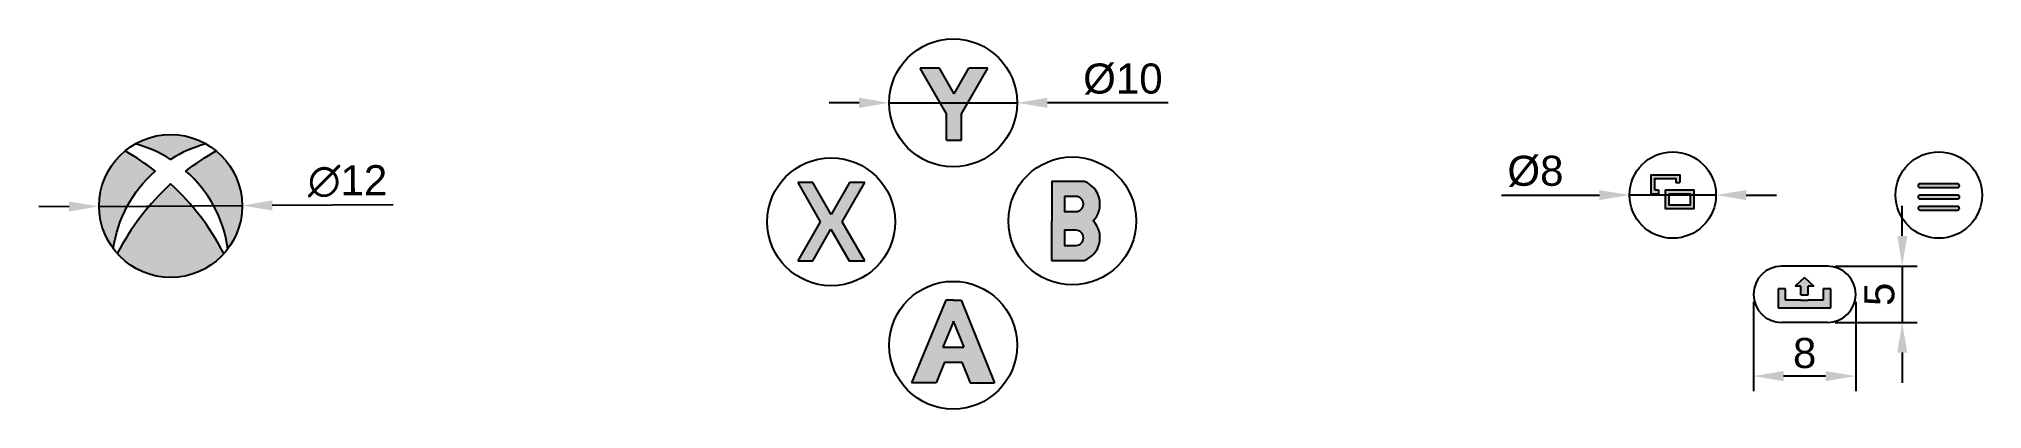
# Model space of a CAD drawing. Header units: millimetres. Extents: x 29 to 190, y 33 to 64.
import ezdxf

# ---------------------------------------------------------------- set-up
doc = ezdxf.new("R2010")
doc.units = ezdxf.units.MM
for name, color, linetype in [('butoane_meniu', 50, 'Continuous'), ('butoane_programabile', 6, 'Continuous'), ('contururi', 91, 'Continuous'), ('dim', 3, 'Continuous'), ('hasuri', 7, 'Continuous')]:
    doc.layers.add(name, color=color, linetype=linetype)
doc.styles.get("Standard").update_dxf_attribs({"font": 'arial.ttf'})
doc.dimstyles.new('ISO-25', dxfattribs={"dimtxt": 2.5, "dimasz": 2.5, "dimexe": 1.25, "dimexo": 0.625, "dimtad": 1, "dimtxsty": 'Standard', "dimcen": 2.5, "dimadec": 0, "dimazin": 0, "dimtfac": 1, "dimtmove": 0, "dimatfit": 3, "dimfxl": 1, "dimarcsym": 0})

# ---------------------------------------------------------------- blocks, each defined once
blk = doc.blocks.new('*D1')
at = {"layer": 'Defpoints', "color": 0, "transparency": 16777216}
for p in [(33.93, 50.11), (45.8, 50.17)]:
    blk.add_point(p, dxfattribs=at)
at = {"layer": 'dim', "color": 0, "lineweight": -2, "transparency": 16777216}
for p, q in [((31.43, 50.1), (28.93, 50.08)), ((33.93, 50.11), (45.8, 50.17)), ((58.33, 50.24), (48.3, 50.18))]:
    blk.add_line(p, q, dxfattribs=at)
at = {"layer": 'dim', "color": 0, "transparency": 16777216}
for points in [[(31.43, 50.51), (31.43, 49.68), (33.93, 50.11)], [(48.3, 50.6), (48.3, 49.77), (45.8, 50.17)]]:
    blk.add_solid(points, dxfattribs=at)
at = {"layer": 'dim', "color": 0, "transparency": 16777216, "insert": (54.56, 52.19), "char_height": 2.5, "attachment_point": 5, "rotation": 0.2981}
blk.add_mtext('∅12', dxfattribs=at)
blk = doc.blocks.new('*D2')
at = {"layer": 'Defpoints', "color": 0, "transparency": 16777216}
for p in [(99.53, 58.71), (110.16, 58.71)]:
    blk.add_point(p, dxfattribs=at)
at = {"layer": 'dim', "color": 0, "lineweight": -2, "transparency": 16777216}
for p, q in [((97.03, 58.71), (94.53, 58.71)), ((99.53, 58.71), (110.16, 58.71)), ((122.7, 58.71), (112.66, 58.71))]:
    blk.add_line(p, q, dxfattribs=at)
at = {"layer": 'dim', "color": 0, "transparency": 16777216}
for points in [[(97.03, 59.13), (97.03, 58.29), (99.53, 58.71)], [(112.66, 59.13), (112.66, 58.29), (110.16, 58.71)]]:
    blk.add_solid(points, dxfattribs=at)
at = {"layer": 'dim', "color": 0, "transparency": 16777216, "insert": (118.93, 60.68), "char_height": 2.5, "width": 5.8186, "attachment_point": 5}
blk.add_mtext('%%C{\\fArial|b0|i0|c238|p34;10}', dxfattribs=at)
blk = doc.blocks.new('*D3')
at = {"layer": 'Defpoints', "color": 0, "transparency": 16777216}
for p in [(160.99, 51.05), (168.18, 51.05)]:
    blk.add_point(p, dxfattribs=at)
at = {"layer": 'dim', "color": 0, "lineweight": -2, "transparency": 16777216}
for p, q in [((150.37, 51.05), (158.49, 51.05)), ((168.18, 51.05), (160.99, 51.05)), ((170.68, 51.05), (173.18, 51.05))]:
    blk.add_line(p, q, dxfattribs=at)
at = {"layer": 'dim', "color": 0, "transparency": 16777216}
for points in [[(158.49, 51.46), (158.49, 50.63), (160.99, 51.05)], [(170.68, 51.46), (170.68, 50.63), (168.18, 51.05)]]:
    blk.add_solid(points, dxfattribs=at)
at = {"layer": 'dim', "color": 0, "transparency": 16777216, "insert": (153.18, 53.02), "char_height": 2.5, "attachment_point": 5}
blk.add_mtext('{\\fArial|b0|i0|c238|p34;%%C8}', dxfattribs=at)
blk = doc.blocks.new('*D4')
at = {"layer": 'Defpoints', "color": 0, "transparency": 16777216}
for p in [(177.43, 45.15), (177.43, 40.46), (183.63, 40.46)]:
    blk.add_point(p, dxfattribs=at)
at = {"layer": 'dim', "color": 0, "lineweight": -2, "transparency": 16777216}
for p, q in [((183.63, 47.65), (183.63, 50.15)), ((178.06, 45.15), (184.88, 45.15)), ((183.63, 45.15), (183.63, 40.46)), ((178.06, 40.46), (184.88, 40.46)), ((183.63, 37.96), (183.63, 35.46))]:
    blk.add_line(p, q, dxfattribs=at)
at = {"layer": 'dim', "color": 0, "transparency": 16777216}
for points in [[(183.22, 47.65), (184.05, 47.65), (183.63, 45.15)], [(183.22, 37.96), (184.05, 37.96), (183.63, 40.46)]]:
    blk.add_solid(points, dxfattribs=at)
at = {"layer": 'dim', "color": 0, "transparency": 16777216, "insert": (181.74, 42.8), "char_height": 2.5, "attachment_point": 5, "rotation": 90}
blk.add_mtext('5', dxfattribs=at)
blk = doc.blocks.new('*D5')
at = {"layer": 'Defpoints', "color": 0, "transparency": 16777216}
for p in [(171.28, 42.8), (179.77, 42.8), (171.28, 36.01)]:
    blk.add_point(p, dxfattribs=at)
at = {"layer": 'dim', "color": 0, "lineweight": -2, "transparency": 16777216}
for p, q in [((171.28, 42.18), (171.28, 34.76)), ((179.77, 42.18), (179.77, 34.76)), ((177.27, 36.01), (173.78, 36.01))]:
    blk.add_line(p, q, dxfattribs=at)
at = {"layer": 'dim', "color": 0, "transparency": 16777216}
for points in [[(173.78, 36.43), (173.78, 35.59), (171.28, 36.01)], [(177.27, 36.43), (177.27, 35.59), (179.77, 36.01)]]:
    blk.add_solid(points, dxfattribs=at)
at = {"layer": 'dim', "color": 0, "transparency": 16777216, "insert": (175.53, 37.91), "char_height": 2.5, "attachment_point": 5}
blk.add_mtext('8', dxfattribs=at)

msp = doc.modelspace()

# ---------------------------------------------------------------- hatches: boundary and pattern name
at = {"layer": 'hasuri'}
h = msp.add_hatch(color=2, dxfattribs=at)
h.dxf.hatch_style = 1
h.paths.add_polyline_path([(104.91, 59.46), (103.69, 61.59), (102.11, 61.59), (104.29, 57.79), (104.29, 55.6), (105.54, 55.6), (105.54, 57.79), (107.71, 61.58), (106.13, 61.59)])
h = msp.add_hatch(color=7, dxfattribs=at)
h.dxf.hatch_style = 1
h.paths.add_polyline_path([(38.59, 53.04, 0.036587), (36.08, 54.71, 0.223347), (33.93, 50.14, 0.162004), (35.11, 46.58, -0.180187)])
h.paths.add_polyline_path([(36.93, 55.3, -0.076808), (39.87, 54.01, -0.076808), (42.8, 55.3, 0.264679)])
h.paths.add_polyline_path([(44.62, 46.58, 0.162004), (45.8, 50.14, 0.223347), (43.65, 54.71, 0.036587), (41.14, 53.04, -0.180187)])
h.paths.add_polyline_path([(39.87, 51.97, 0.089037), (35.44, 46.18, 0.446412), (44.29, 46.18, 0.089037)])
h = msp.add_hatch(color=4, dxfattribs=at)
h.dxf.hatch_style = 1
h.paths.add_polyline_path([(93.18, 52.08), (91.93, 52.08), (93.8, 48.83), (91.93, 45.58), (93.18, 45.58), (94.69, 48.21), (96.21, 45.58), (97.49, 45.58), (95.61, 48.83), (97.49, 52.08), (96.24, 52.08), (94.71, 49.43)])
h = msp.add_hatch(color=1, dxfattribs=at)
h.dxf.hatch_style = 1
h.paths.add_polyline_path([(112.99, 45.62), (115.72, 45.62, 0.544717), (116.45, 48.9, 0.544717), (115.72, 52.18), (113.04, 52.18)])
h.paths.add_polyline_path([(114.09, 49.68), (114.09, 50.93), (115.03, 50.93, -1), (115.03, 49.68)], flags=16)
h.paths.add_polyline_path([(114.09, 48.12), (115.03, 48.12, -1), (115.03, 46.87), (114.09, 46.87)], flags=16)
h = msp.add_hatch(color=7, dxfattribs=at)
h.dxf.hatch_style = 1
h.paths.add_polyline_path([(165.16, 52.72), (162.78, 52.72), (162.78, 51.16), (163.41, 51.16), (163.41, 51.47), (163.09, 51.47), (163.09, 52.41), (164.84, 52.41), (164.84, 52.1), (165.16, 52.09)])
h = msp.add_hatch(color=7, dxfattribs=at)
h.dxf.hatch_style = 1
h.paths.add_polyline_path([(177.7, 43.25), (177.07, 43.25), (177.07, 42.31), (175.82, 42.31), (175.2, 42.31), (173.95, 42.31), (173.95, 43.25), (173.32, 43.25), (173.32, 41.69), (173.64, 41.69), (177.7, 41.69)])
h.paths.add_polyline_path([(188.23, 50.11), (185.11, 50.11, 1), (185.11, 49.8), (188.23, 49.8, 1)])
h.paths.add_polyline_path([(188.23, 51.05), (185.11, 51.05, 1), (185.11, 50.73), (188.23, 50.73, 1)])
h.paths.add_polyline_path([(188.23, 51.98), (185.11, 51.98, 1), (185.11, 51.67), (188.23, 51.67, 1)])
h.paths.add_polyline_path([(175.2, 42.75), (175.82, 42.75), (175.82, 43.48), (176.29, 43.48), (175.51, 44.19), (174.73, 43.48), (175.2, 43.48)])
h = msp.add_hatch(color=7, dxfattribs=at)
h.dxf.hatch_style = 1
h.paths.add_polyline_path([(163.97, 49.91), (166.34, 49.91), (166.34, 51.47), (163.97, 51.47)])
h.paths.add_polyline_path([(164.28, 51.16), (166.03, 51.16), (166.03, 50.22), (164.28, 50.22)], flags=16)
h = msp.add_hatch(color=3, dxfattribs=at)
h.dxf.hatch_style = 1
h.paths.add_polyline_path([(101.39, 35.45), (103.42, 35.45), (104.13, 37.16), (105.55, 37.17), (106.24, 35.45), (108.27, 35.45), (105.49, 42.32), (104.86, 42.32), (104.24, 42.32)])
h.paths.add_polyline_path([(104.85, 40.55), (104.85, 40.56), (105.72, 38.42), (103.97, 38.41)], flags=16)

# ---------------------------------------------------------------- linework, layer by layer
for p, q in [((162.78, 51.16), (163.41, 51.16)), ((175.2, 42.75), (175.2, 43)), ((175.2, 42.75), (175.82, 42.75))]:
    msp.add_line(p, q)
msp.add_circle((39.87, 50.14), 5.94)
at = {"layer": 'butoane_meniu'}
for p, q in [((177.43, 45.15), (173.62, 45.15)), ((177.43, 40.46), (173.62, 40.46))]:
    msp.add_line(p, q, dxfattribs=at)
for centre in [(164.58, 51.05), (186.67, 51.05)]:
    msp.add_circle(centre, 3.59, dxfattribs=at)
for centre, start, end in [((173.62, 42.8), 90, 270), ((177.43, 42.8), 270, 90)]:
    msp.add_arc(centre, 2.34, start, end, dxfattribs=at)
at = {"layer": 'butoane_programabile'}
for centre in [(104.84, 58.71), (94.71, 48.83), (114.73, 48.9), (104.84, 38.57)]:
    msp.add_circle(centre, 5.31, dxfattribs=at)
at = {"layer": 'contururi'}
for p, q in [((103.69, 61.59), (102.11, 61.59)), ((104.29, 57.79), (102.11, 61.59)), ((104.91, 59.46), (103.69, 61.59)), ((104.91, 59.46), (106.13, 61.59)), ((105.54, 57.79), (107.71, 61.58)), ((107.71, 61.58), (106.13, 61.59)), ((104.29, 55.6), (104.29, 57.79)), ((105.54, 55.6), (105.54, 57.79)), ((104.29, 55.6), (105.54, 55.6)), ((91.93, 52.08), (93.8, 48.83)), ((93.18, 52.08), (91.93, 52.08)), ((94.71, 49.43), (93.18, 52.08)), ((96.24, 52.08), (94.71, 49.43)), ((95.61, 48.83), (97.49, 52.08)), ((97.49, 52.08), (96.24, 52.08)), ((164.84, 52.1), (165.16, 52.09)), ((114.09, 50.92), (114.09, 50.92)), ((163.09, 51.47), (163.41, 51.47)), ((163.41, 51.47), (163.41, 51.16)), ((93.8, 48.83), (91.93, 45.58)), ((97.49, 45.58), (95.61, 48.83)), ((93.18, 45.58), (94.69, 48.21)), ((94.69, 48.21), (96.21, 45.58)), ((112.99, 46.87), (113, 46.87)), ((114.09, 48.1), (114.09, 48.1)), ((91.93, 45.58), (93.18, 45.58)), ((96.21, 45.58), (97.49, 45.58)), ((175.51, 44.19), (174.73, 43.48)), ((175.51, 44.19), (176.29, 43.48)), ((104.24, 42.32), (101.39, 35.45)), ((104.86, 42.32), (104.24, 42.32)), ((104.86, 42.32), (105.49, 42.32)), ((105.49, 42.32), (108.27, 35.45)), ((173.95, 43.25), (173.32, 43.25)), ((173.32, 43.25), (173.32, 41.69)), ((173.95, 42.31), (173.95, 43.25)), ((175.2, 42.31), (173.95, 42.31)), ((175.2, 43.48), (174.73, 43.48)), ((175.2, 42.75), (175.2, 43.48)), ((175.2, 42.31), (175.82, 42.31)), ((175.82, 42.75), (175.82, 43.48)), ((176.29, 43.48), (175.82, 43.48)), ((177.07, 42.31), (175.82, 42.31)), ((177.7, 43.25), (177.07, 43.25)), ((177.07, 43.25), (177.07, 42.31)), ((177.7, 41.69), (177.7, 43.25)), ((104.86, 40.55), (103.97, 38.41)), ((104.85, 40.55), (104.85, 40.56)), ((104.85, 40.56), (105.72, 38.42)), ((173.32, 41.69), (173.64, 41.69)), ((173.64, 41.69), (177.7, 41.69)), ((104.13, 37.16), (103.42, 35.45)), ((103.97, 38.41), (105.72, 38.42)), ((104.13, 37.16), (105.55, 37.17)), ((105.55, 37.17), (106.24, 35.45)), ((103.42, 35.45), (101.39, 35.45)), ((106.24, 35.45), (108.27, 35.45))]:
    msp.add_line(p, q, dxfattribs=at)
for points in [[(42.8, 55.3, 0.076808), (39.87, 54.01, 0.076808), (36.93, 55.3)], [(35.11, 46.58, -0.180187), (38.59, 53.04, 0.036587), (36.08, 54.71)], [(44.62, 46.58, 0.180187), (41.14, 53.04, -0.036587), (43.65, 54.71)], [(44.29, 46.18, 0.089037), (39.87, 51.97, 0.089037), (35.44, 46.18)]]:
    msp.add_lwpolyline(points, format="xyb", dxfattribs=at)
for points in [[(112.99, 45.62), (115.72, 45.62, 0.544717), (116.45, 48.9, 0.544717), (115.72, 52.18), (113.04, 52.18)], [(185.11, 51.98, 1), (185.11, 51.67), (188.23, 51.67, 1), (188.23, 51.98)], [(114.09, 50.93), (114.09, 49.68), (115.03, 49.68, 1), (115.03, 50.93)], [(185.11, 51.05, 1), (185.11, 50.73), (188.23, 50.73, 1), (188.23, 51.05)], [(185.11, 50.11, 1), (185.11, 49.8), (188.23, 49.8, 1), (188.23, 50.11)], [(115.03, 46.87, 1), (115.03, 48.12), (114.09, 48.12), (114.09, 46.87)]]:
    msp.add_lwpolyline(points, format="xyb", close=True, dxfattribs=at)
for points in [[(162.78, 51.16), (162.78, 52.72), (165.16, 52.72), (165.16, 52.09)], [(163.09, 51.47), (163.09, 52.41), (164.84, 52.41), (164.84, 52.1)]]:
    msp.add_lwpolyline(points, dxfattribs=at)
for points in [[(163.97, 51.47), (166.34, 51.47), (166.34, 49.91), (163.97, 49.91)], [(164.28, 51.16), (166.03, 51.16), (166.03, 50.22), (164.28, 50.22)]]:
    msp.add_lwpolyline(points, close=True, dxfattribs=at)

# ---------------------------------------------------------------- dimensions: what is measured, and where the dimension line sits
at = {"layer": 'dim'}
for p1, p2, text, picture, middle in [((99.53, 58.71), (110.16, 58.71), '%%C{\\fArial|b0|i0|c238|p34;10}', '*D2', (118.93, 60.68)), ((168.18, 51.05), (160.99, 51.05), '{\\fArial|b0|i0|c238|p34;%%C8}', '*D3', (153.18, 53.02))]:
    dim = msp.add_diameter_dim_2p(p1=p1, p2=p2, text=text, dimstyle='ISO-25', override={"dimdec": 0}, dxfattribs=at)
    dim.commit()
    dim.dimension.update_dxf_attribs({"geometry": picture, "text_midpoint": middle})
dim = msp.add_diameter_dim_2p(p1=(33.93, 50.11), p2=(45.8, 50.17), dimstyle='ISO-25', override={"dimdec": 0}, dxfattribs=at)
dim.commit()
dim.dimension.update_dxf_attribs({"geometry": '*D1', "text_midpoint": (54.56, 52.19)})
dim = msp.add_linear_dim(base=(183.63, 40.46), p1=(177.43, 45.15), p2=(177.43, 40.46), angle=90, dimstyle='ISO-25', override={"dimdec": 0}, dxfattribs=at)
dim.commit()
dim.dimension.update_dxf_attribs({"geometry": '*D4', "text_midpoint": (181.74, 42.8)})
dim = msp.add_linear_dim(base=(171.28, 36.01), p1=(179.77, 42.8), p2=(171.28, 42.8), dimstyle='ISO-25', override={"dimdec": 0}, dxfattribs=at)
dim.commit()
dim.dimension.update_dxf_attribs({"geometry": '*D5', "text_midpoint": (175.53, 37.91)})

doc.saveas('drawing.dxf')
